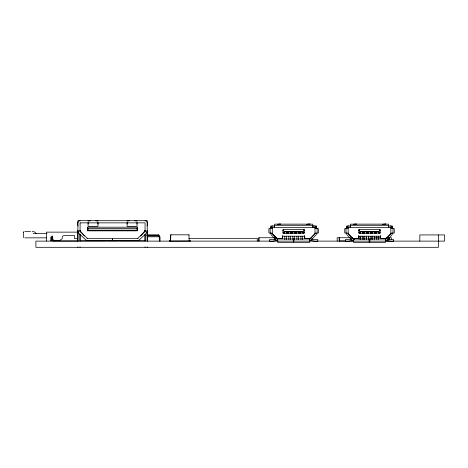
<?xml version="1.0" encoding="UTF-8"?>
<svg xmlns="http://www.w3.org/2000/svg" width="468" height="468" viewBox="0 0 468 468"><rect width="100%" height="100%" fill="white"/><g stroke="black" fill="none" stroke-linecap="round" stroke-linejoin="round"><path stroke-width="0.7" d="M77.881 231.525L77.881 241.125L77.881 220.685L147.233 220.685L147.233 241.125L147.233 231.525M80.046 241.125L80.046 234.263M145.068 241.125L145.068 234.263M171.036 234.837L170.767 235.1L171.036 234.801L188.943 234.837L189.201 240.991L190.447 241.096L190.435 240.546L189.195 240.57M189.101 235.106L188.791 234.837M258.909 240.938L258.909 237.738L274.347 237.738L274.347 239.657M274.347 239.756L274.347 237.738M389.435 239.762L389.435 237.738L389.043 237.738L389.043 239.657M391.435 239.762L391.435 237.738L386.188 237.738M77.975 231.508L77.957 230.595M147.011 231.964L147.157 230.595M145.068 230.607L144.957 231.28L145.068 230.595L140.646 236.124M339.557 241.108L339.557 237.744L339.165 237.738L339.165 241.108M169.398 240.546L169.387 241.096L189.207 240.991M147.233 230.8L147.18 231.291M80.046 232.052L80.11 222.856M316.099 227.542L316.555 227.542L270.802 227.553L270.732 228.097A2.106 2.106 0 0 1 272.838 225.991M314.449 227.542L315.005 228.097L314.987 233.655L310.255 238.504A0.62 0.62 0 0 1 309.816 238.686L304.633 238.686L304.633 235.796M391.956 227.542L392.412 227.542L346.659 227.553L346.589 228.097A2.106 2.106 0 0 1 348.695 225.991M390.306 227.542L390.868 228.097L390.844 233.655L385.761 238.99M304.229 232.976L283.579 233.269A0.62 0.62 0 0 1 282.959 232.649L282.959 230.174A0.62 0.62 0 0 1 283.579 229.554L303.709 229.554L303.709 230.01L304.305 230.01L303.867 230.174M380.098 230.174L379.566 229.572L359.436 229.554A0.62 0.62 0 0 0 358.821 230.174L358.821 232.649A0.62 0.62 0 0 0 359.436 233.269L380.092 232.976M283.046 230.174L283.579 229.572M358.903 230.174L359.436 229.572M52.627 238.768L51.31 238.768A1.55 1.55 0 0 0 50.866 238.832M87.475 230.782L88.095 230.162L137.019 230.162L137.639 230.782L137.639 227.191L87.475 227.191L87.475 230.782L137.639 230.782M87.475 227.805L88.095 228.425L137.019 228.425L137.639 227.805M304.305 230.01L303.709 229.864M380.162 230.01L379.566 229.864M274.78 238.668L275.909 237.609M350.643 238.668L351.772 237.609M137.756 238.329L144.378 232.181A2.164 2.164 0 0 0 145.068 230.595M283.579 229.864L282.982 230.01M359.436 229.864L358.839 230.01M304.247 232.795L303.241 232.959M380.104 232.795L379.098 232.959M283.269 230.174L283.579 230.01M359.131 230.174L359.436 230.01M310.255 240.499L310.22 240.511M386.112 240.499L386.03 240.517M125.254 240.499L126.641 240.259M314.935 227.817L316.485 227.553L316.555 228.097A2.106 2.106 0 0 0 314.449 225.991M309.869 238.996L314.841 233.912A0.62 0.62 0 0 0 315.005 233.485M272.838 227.542L272.277 228.097L272.3 233.655L277.302 238.972M348.695 227.542L348.139 228.097L348.157 233.655L353.293 238.996M275.804 238.996L273.862 239.61L269.492 239.616L269.492 241.16C272.417 242.079 274.769 240.353 277.542 240.546M351.661 238.996L349.684 239.616L345.349 239.616L345.349 241.16C348.274 242.079 350.631 240.353 353.399 240.546M385.726 240.546L385.69 240.546A2.106 2.106 0 0 0 387.223 239.879L391.827 234.971A2.164 2.164 0 0 0 392.412 233.485L392.412 233.117M309.869 240.546L309.869 240.546A2.106 2.106 0 0 0 311.366 239.879L315.97 234.971A2.164 2.164 0 0 0 316.555 233.485L316.555 233.117M80.046 222.856L145.068 222.856L145.068 232.052M77.957 225.95L77.723 222.856M147.157 225.95L147.391 222.856M274.447 225.991L270.732 225.991L270.732 228.472M312.454 225.991L316.555 225.991L316.555 228.472M350.69 225.991L346.589 225.991L346.589 228.472M388.697 225.991L392.412 225.991L392.412 228.472M347.045 227.542L346.659 227.553M272.277 228.472L269.229 228.472A0.62 0.357 90 0 0 268.872 229.092L268.872 232.497A0.62 0.357 -90 0 0 269.229 233.117L272.277 233.117M315.005 228.472L318.059 228.472A0.62 0.357 -90 0 1 318.415 229.092L318.415 232.497A0.62 0.357 90 0 1 318.059 233.117L315.005 233.117M348.139 228.472L345.086 228.472A0.62 0.357 90 0 0 344.729 229.092L344.729 232.497A0.62 0.357 -90 0 0 345.086 233.117L348.139 233.117M390.868 228.472L393.916 228.472A0.62 0.357 -90 0 1 394.272 229.092L394.272 232.497A0.62 0.357 90 0 1 393.916 233.117L390.868 233.117M282.982 230.174L283.421 230.174M358.839 230.174L359.278 230.174M379.724 230.174L380.162 230.174L380.186 232.649A0.62 0.62 0 0 1 379.566 233.269M284.047 231.596L287.141 231.596M288.072 231.596L291.166 231.596M292.096 231.596L295.191 231.596M296.121 231.596L299.216 231.596M300.146 231.596L303.241 231.596M359.904 231.596L362.998 231.596M363.928 231.596L367.023 231.596M367.953 231.596L371.048 231.596M371.978 231.596L375.073 231.596M376.003 231.596L379.098 231.596M24.699 231.648L30.595 231.648M32.181 231.648L34.222 231.748L36.282 233.503M77.823 232.14L46.437 232.14L46.437 241.061M284.047 232.526L284.819 232.526M286.369 232.526L287.141 232.526M288.072 232.526L288.844 232.526M290.394 232.526L291.166 232.526M292.096 232.526L292.869 232.526M294.419 232.526L295.191 232.526M296.121 232.526L296.893 232.526M298.444 232.526L299.216 232.526M300.146 232.526L300.918 232.526M302.468 232.526L303.241 232.526M359.904 232.526L360.676 232.526M362.226 232.526L362.998 232.526M363.928 232.526L364.701 232.526M366.251 232.526L367.023 232.526M367.953 232.526L368.725 232.526M370.276 232.526L371.048 232.526M371.978 232.526L372.75 232.526M374.301 232.526L375.073 232.526M376.003 232.526L376.775 232.526M378.325 232.526L379.098 232.526M284.047 232.959L283.052 232.807M287.141 232.959L288.072 232.959M291.166 232.959L292.096 232.959M295.191 232.959L296.121 232.959M299.216 232.959L300.146 232.959M359.904 232.959L358.915 232.807M362.998 232.959L363.928 232.959M367.023 232.959L367.953 232.959M371.048 232.959L371.978 232.959M375.073 232.959L376.003 232.959M270.732 233.421L271.364 233.421M391.78 233.421L392.412 233.421M33.099 233.503L46.929 233.503M146.893 234.93L158.716 234.93L159.021 235.86M146.893 235.24L159.021 235.24M146.893 235.86L159.331 235.86L159.331 236.785M282.649 236.211L304.633 236.211M358.511 236.211L380.496 236.211M147.268 236.785L160.038 236.785L160.038 241.119M362.232 236.843L363.466 236.843L363.466 239.452M372.756 236.843L371.516 236.843L371.516 239.452M352.404 237.738L337.165 237.744L337.165 241.108M374.055 237.738L380.478 237.738M24.757 237.838L46.396 237.838M50.696 237.838L52.931 237.838M86.972 238.335L138.142 238.335M188.797 238.335L257.277 238.335L257.277 241.119M77.706 238.68L74.611 238.68L74.611 235.609L64.087 235.609A1.86 1.86 0 0 0 62.226 237.469L62.226 238.382A0.62 0.62 0 0 1 61.963 238.891L59.91 240.33A0.62 0.62 0 0 1 59.553 240.441L54.177 240.441A1.86 1.86 0 0 1 52.317 238.581L52.317 236.849A0.62 0.62 0 0 0 51.702 236.229A0.62 0.62 0 0 0 51.082 236.849L51.082 241.061M390.868 233.485A0.62 0.62 0 0 1 390.698 233.912L386.112 238.504A0.62 0.62 0 0 1 385.673 238.686L380.496 238.686L380.496 235.796M276.834 238.996L310.454 238.996M352.691 238.996L386.311 238.996M52.627 239.698L51.31 239.698A0.62 0.62 0 0 0 50.837 239.92M52.627 239.885L53.662 239.885M50.772 240.318L52.732 240.318M293.155 240.546L294.132 240.546M309.746 240.546C312.513 240.353 314.87 242.079 317.795 241.16L317.795 239.616L313.461 239.616L311.483 238.996M369.012 240.546L369.989 240.546M385.603 240.546C388.376 240.353 390.727 242.079 393.652 241.16L393.652 239.616L389.317 239.616L387.34 238.996M105.786 240.809L80.046 240.809L80.046 234.246M107.207 240.809L117.907 240.809M119.334 240.809L145.068 240.809L145.068 234.971M78.109 240.938L52.627 240.938L52.627 235.86M339.557 240.944L345.267 240.944M350.977 240.938L353.831 240.938M385.474 240.938L388.329 240.938M278.074 241.119L35.896 241.119L35.896 247.315L438.405 247.315L438.405 234.93M309.477 241.119L353.334 241.119M385.486 241.119L444.6 241.119L444.6 234.93L419.831 234.93L419.831 241.119M353.276 240.546L353.311 240.546A2.106 2.106 0 0 1 351.778 239.879L347.174 234.971A2.164 2.164 0 0 1 346.589 233.485L346.589 233.117M169.393 240.546L170.633 240.57M277.354 240.54L277.454 240.546A2.106 2.106 0 0 1 275.921 239.879L271.317 234.971A2.164 2.164 0 0 1 270.732 233.485L270.732 233.117M359.436 233.269L358.897 232.953M283.579 233.269L283.041 232.953M98.479 240.259L99.865 240.499M379.566 230.01L379.876 230.174M303.709 230.01L304.013 230.174M87.346 238.317L80.742 232.181A2.164 2.164 0 0 1 80.046 230.595L80.157 231.28L80.046 230.63M387.235 237.609L388.364 238.668M311.372 237.609L312.501 238.668M80.046 230.595L84.468 236.124M78.103 231.964L77.881 230.8M392.342 227.553L392.412 228.097A2.106 2.106 0 0 0 390.306 225.991M388.697 227.542L388.697 224.541A0.62 0.404 0 0 0 388.077 224.131L350.924 224.131A0.62 0.404 0 0 0 350.304 224.541L350.304 227.542L350.245 225.991M385.603 238.996L385.603 242.044A0.62 0.357 0 0 1 384.983 242.401L370.153 242.401A0.62 0.357 0 0 1 369.533 242.044A0.62 0.357 0 0 1 368.848 242.401L354.019 242.401A0.62 0.357 0 0 1 353.399 242.044L353.399 238.996M380.601 235.796L380.601 238.686M379.098 233.269L379.098 231.408L376.003 231.408L376.003 233.269M378.325 232.356L378.325 233.362M378.325 236.229L378.325 239.616M376.775 232.356L376.775 233.362M376.775 236.229L376.775 239.616M375.073 233.269L375.073 231.408L371.978 231.408L371.978 233.269M374.301 232.356L374.301 233.362M374.301 236.229L374.301 239.616M372.75 232.356L372.75 233.362M372.75 236.229L372.75 239.616M371.048 233.269L371.048 231.408L367.953 231.408L367.953 233.269M370.276 232.356L370.276 233.362M370.276 236.229L370.276 239.616M368.725 232.356L368.725 233.362M368.725 236.229L368.725 239.616M368.421 236.843L368.421 239.452M367.023 233.269L367.023 231.408L363.928 231.408L363.928 233.269M366.567 236.843L366.567 239.452M366.251 232.356L366.251 233.362M366.251 236.229L366.251 239.616M364.701 232.356L364.701 233.362M364.701 236.229L364.701 239.616M362.998 233.269L362.998 231.408L359.904 231.408L359.904 233.269M362.226 232.356L362.226 233.362M362.226 236.229L362.226 239.616M360.676 232.356L360.676 233.362M360.676 236.229L360.676 239.616M360.372 239.452L360.372 236.843L359.131 236.843L359.131 239.452M358.511 235.796L358.511 238.686L353.328 238.686A0.62 0.62 0 0 1 352.89 238.504L348.321 233.936A0.62 0.62 0 0 1 348.139 233.485M358.406 235.796L358.406 238.686M354.545 238.382L354.545 239.663M312.899 225.991L312.899 227.542M312.84 227.542L312.84 224.541A0.62 0.404 0 0 0 312.22 224.131L275.067 224.131A0.62 0.404 0 0 0 274.447 224.541L274.447 227.542M309.746 238.996L309.746 242.044A0.62 0.357 0 0 1 309.126 242.401L294.296 242.401A0.62 0.357 0 0 1 293.676 242.044L293.676 238.996M304.738 235.796L304.738 238.686M303.241 233.269L303.241 231.408L300.146 231.408L300.146 233.269M302.468 232.356L302.468 233.362M302.468 236.229L302.468 239.616M300.918 232.356L300.918 233.362M300.918 236.229L300.918 239.616M299.216 233.269L299.216 231.408L296.121 231.408L296.121 233.269M298.444 232.356L298.444 233.362M298.444 236.229L298.444 239.616M296.893 232.356L296.893 233.362M296.893 236.229L296.893 239.616M295.191 233.269L295.191 231.408L292.096 231.408L292.096 233.269M294.419 232.356L294.419 233.362M294.419 236.229L294.419 239.616M293.611 238.996L293.611 242.044A0.62 0.357 0 0 1 292.991 242.401L278.162 242.401A0.62 0.357 0 0 1 277.542 242.044L277.542 238.996M292.869 232.356L292.869 233.362M292.869 236.229L292.869 239.616M291.166 233.269L291.166 231.408L288.072 231.408L288.072 233.269M290.394 232.356L290.394 233.362M290.394 236.229L290.394 239.616M288.844 232.356L288.844 233.362M288.844 236.229L288.844 239.616M287.141 233.269L287.141 231.408L284.047 231.408L284.047 233.269M286.369 232.356L286.369 233.362M286.369 236.229L286.369 239.616M284.819 232.356L284.819 233.362M284.819 236.229L284.819 239.616M282.649 235.796L282.649 238.686L277.471 238.686A0.62 0.62 0 0 1 277.033 238.504L272.458 233.936A0.62 0.62 0 0 1 272.277 233.485M282.543 235.796L282.543 238.686M274.383 225.991L274.383 227.542M258.909 237.738L258.909 241.102M159.418 236.785L159.418 241.119M158.716 235.86L158.716 236.785M158.406 234.93L158.406 235.86M147.233 246.841L147.233 247.315M145.068 246.841L145.068 247.315M137.019 220.685L137.019 221.077M137.019 222.347L137.019 226.325L127.109 226.325L127.109 222.347M137.019 228.425L137.019 230.162M135.316 230.782L134.386 230.782M132.836 230.782L131.912 230.782M130.361 230.782L129.431 230.782M127.881 230.782L126.957 230.782M127.109 220.685L127.109 221.077M125.406 230.782L124.476 230.782M122.932 230.782L122.002 230.782M120.451 230.782L119.521 230.782M117.977 230.782L117.047 230.782M115.497 230.782L114.572 230.782M113.022 230.782L112.092 230.782M112.589 238.335L112.589 240.499M112.525 238.335L112.525 240.499M110.547 230.782L109.617 230.782M108.067 230.782L107.137 230.782M105.592 230.782L104.662 230.782M103.112 230.782L102.182 230.782M100.638 230.782L99.707 230.782M98.157 230.782L97.233 230.782M98.005 220.685L98.005 221.077M98.005 222.347L98.005 226.325L88.095 226.325L88.095 222.347M95.683 230.782L94.752 230.782M93.208 230.782L92.278 230.782M90.728 230.782L89.797 230.782M88.095 220.685L88.095 221.077M88.095 228.425L88.095 230.162M80.046 246.841L80.046 247.315M77.881 246.841L77.881 247.315M54.177 240.441L54.177 240.938M23.4 232.421A0.766 0.743 -89.6 0 1 23.628 231.871A0.766 0.743 -90 0 0 23.4 232.421L23.4 237.065A0.766 0.743 89.9 0 0 23.628 237.615M346.355 228.472A0.62 0.357 90 0 0 345.998 229.092L345.998 232.497A0.62 0.357 -90 0 0 346.355 233.117M392.646 228.472A0.62 0.357 -90 0 1 393.003 229.092L393.003 232.497A0.62 0.357 90 0 1 392.646 233.117M388.697 225.711A0.62 0.404 0 0 0 388.077 225.307L350.924 225.307A0.62 0.404 0 0 0 350.304 225.711M370.153 241.131A0.62 0.357 0 0 1 369.533 240.78A0.62 0.357 0 0 1 368.848 241.131M385.603 240.78A0.62 0.357 0 0 1 384.983 241.131L354.019 241.131A0.62 0.357 0 0 1 353.399 240.78M379.566 229.554A0.62 0.62 0 0 1 380.186 230.174M270.498 228.472A0.62 0.357 90 0 0 270.141 229.092L270.141 232.497A0.62 0.357 -90 0 0 270.498 233.117M316.789 228.472A0.62 0.357 -90 0 1 317.146 229.092L317.146 232.497A0.62 0.357 90 0 1 316.789 233.117M312.84 225.711A0.62 0.404 0 0 0 312.22 225.307L275.067 225.307A0.62 0.404 0 0 0 274.447 225.711M293.676 240.78A0.62 0.357 0 0 0 294.296 241.131L309.126 241.131A0.62 0.357 0 0 0 309.746 240.78M293.611 240.78A0.62 0.357 0 0 1 292.991 241.131L278.162 241.131A0.62 0.357 0 0 1 277.542 240.78M303.709 233.269A0.62 0.62 0 0 0 304.323 232.649L304.323 230.174A0.62 0.62 0 0 0 303.709 229.554M77.881 222.914A2.229 2.229 0 0 1 80.11 220.685M147.233 230.595A4.335 4.335 0 0 1 145.852 233.772L139.248 239.909A2.229 2.229 0 0 1 137.727 240.499L87.387 240.499A2.229 2.229 0 0 1 85.872 239.909L79.262 233.772A4.335 4.335 0 0 1 77.881 230.595M145.004 220.685A2.229 2.229 0 0 1 147.233 222.914M88.821 221.171A2.475 1.661 0 0 1 90.576 220.685M88.095 223.956A2.475 1.661 0 0 1 88.183 223.523M95.531 220.685A2.475 1.661 0 0 1 97.28 221.171M97.672 223.125A2.475 1.661 0 0 1 98.005 223.956M134.538 220.685A2.475 1.661 0 0 1 136.293 221.171M136.931 223.523A2.475 1.661 0 0 1 137.019 223.956M127.834 221.171A2.475 1.661 0 0 1 129.589 220.685M127.109 223.956A2.475 1.661 0 0 1 127.442 223.125M170.726 235.106L170.627 240.991L170.732 235.106M280.484 224.078L277.389 224.342L280.484 224.078M309.898 224.078L306.803 224.342L309.898 224.078M356.341 224.078L353.246 224.342L356.341 224.078M385.755 224.078L382.66 224.342L385.755 224.078M277.214 240.529L276.834 240.453L277.196 240.529M353.053 240.529L352.691 240.453L353.024 240.523M369.533 242.044L369.533 238.996L369.468 242.044"/></g></svg>
